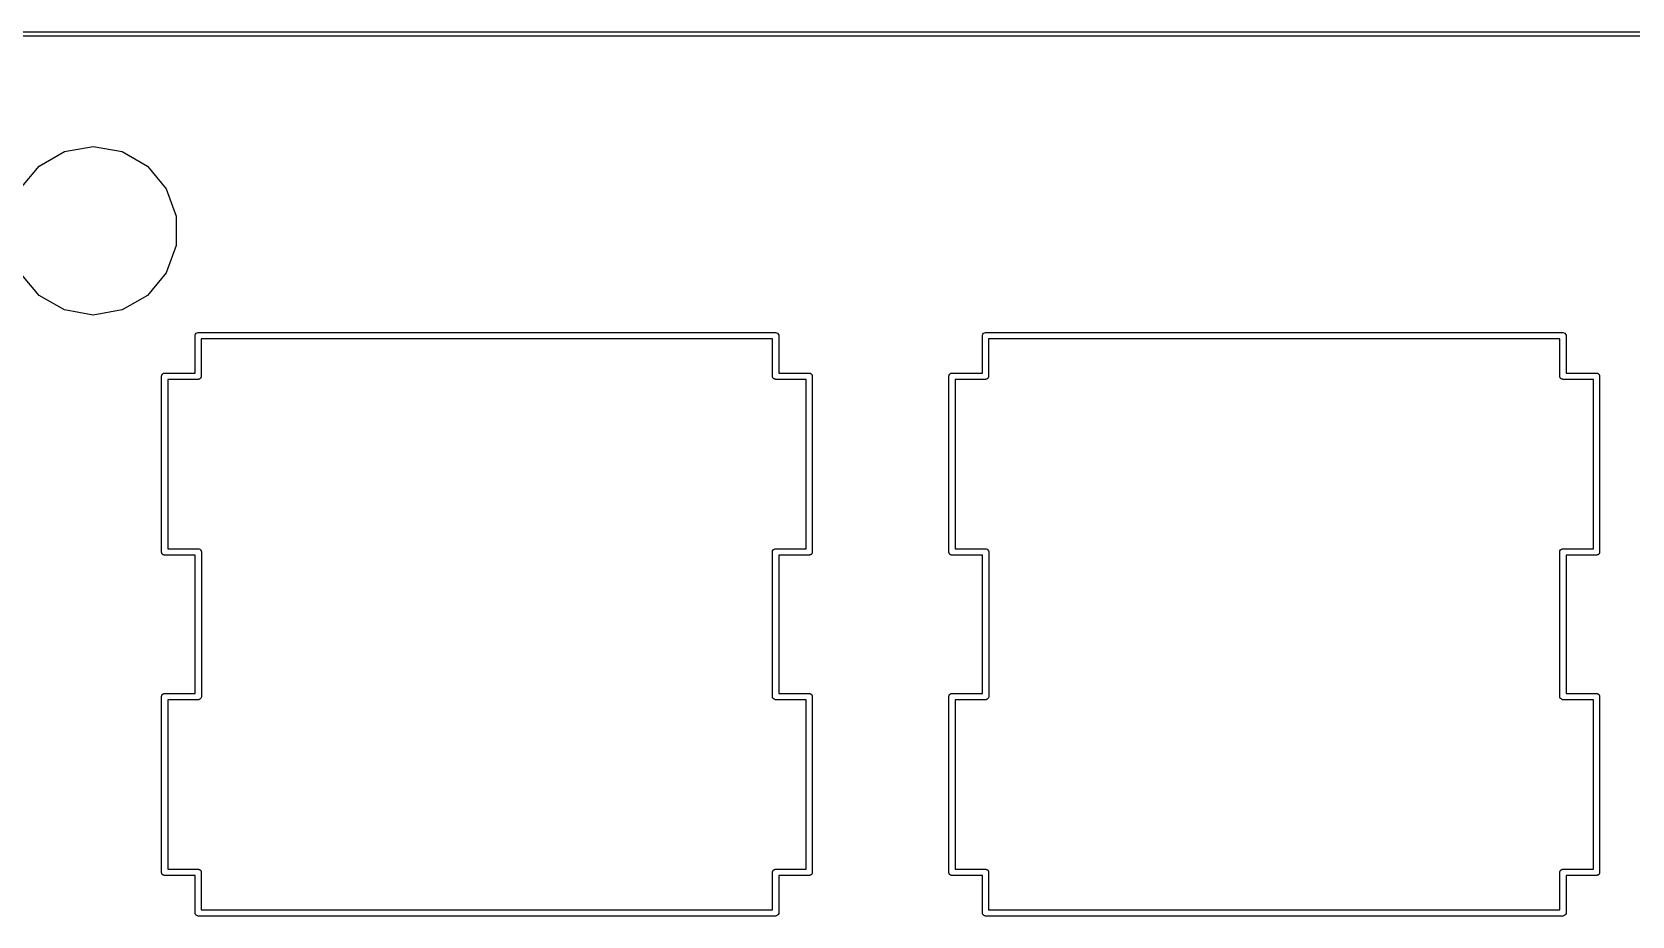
# Model space of a CAD drawing. Extents: x 24 to 395, y -191 to -67.
# Drawn here: x 255.69 to 294.41, y -88.02 to -66.62 of the extents above; entities that cross this region are included whole.
import ezdxf

# ---------------------------------------------------------------- set-up
doc = ezdxf.new("R2010")
doc.units = 0
doc.header["$MEASUREMENT"] = 0
doc.layers.add('BLACK', color=7, linetype='CONTINUOUS')

msp = doc.modelspace()

# ---------------------------------------------------------------- linework, layer by layer
at = {"layer": 'Black'}
for p, q in [((28.575, -66.625), (390.525, -66.625)), ((390.521, -66.725), (28.5772, -66.725)), ((255.864, -69.875), (256.477, -69.5208)), ((256.477, -69.5208), (257.175, -69.3977)), ((257.175, -69.3977), (257.873, -69.5208)), ((257.873, -69.5208), (258.486, -69.875)), ((255.409, -70.4176), (255.864, -69.875)), ((258.486, -69.875), (258.941, -70.4176)), ((258.941, -70.4176), (259.184, -71.0833)), ((259.184, -71.0833), (259.184, -71.7917)), ((259.184, -71.7917), (258.941, -72.4574)), ((255.864, -73), (255.409, -72.4574)), ((258.941, -72.4574), (258.486, -73)), ((256.477, -73.3542), (255.864, -73)), ((258.486, -73), (257.873, -73.3542)), ((257.175, -73.4773), (256.477, -73.3542)), ((257.873, -73.3542), (257.175, -73.4773)), ((259.64, -73.9643), (259.649, -73.9394)), ((259.649, -73.9394), (259.666, -73.9191)), ((259.666, -73.9191), (259.689, -73.9059)), ((259.689, -73.9059), (259.715, -73.9013)), ((259.715, -73.9013), (273.685, -73.9013)), ((273.685, -73.9013), (273.711, -73.9059)), ((273.711, -73.9059), (273.734, -73.9191)), ((273.734, -73.9191), (273.751, -73.9394)), ((273.751, -73.9394), (273.76, -73.9643)), ((278.69, -73.9643), (278.699, -73.9394)), ((278.699, -73.9394), (278.716, -73.9191)), ((278.716, -73.9191), (278.739, -73.9059)), ((278.739, -73.9059), (278.765, -73.9013)), ((278.765, -73.9013), (292.735, -73.9013)), ((292.735, -73.9013), (292.761, -73.9059)), ((292.761, -73.9059), (292.784, -73.9191)), ((292.784, -73.9191), (292.801, -73.9394)), ((292.801, -73.9394), (292.81, -73.9643)), ((259.64, -73.9907), (259.64, -73.9643)), ((259.64, -73.9908), (259.64, -73.9907)), ((259.64, -74.8829), (259.64, -73.9908)), ((259.79, -74.0537), (259.79, -74.9579)), ((273.61, -74.0537), (259.79, -74.0537)), ((273.61, -74.9579), (273.61, -74.0537)), ((273.76, -73.9643), (273.76, -73.9907)), ((273.76, -73.9907), (273.76, -73.9908)), ((273.76, -73.9908), (273.76, -74.8829)), ((278.69, -73.9907), (278.69, -73.9643)), ((278.69, -73.9908), (278.69, -73.9907)), ((278.69, -74.8829), (278.69, -73.9908)), ((278.84, -74.0537), (278.84, -74.9579)), ((292.66, -74.0537), (278.84, -74.0537)), ((292.66, -74.9579), (292.66, -74.0537)), ((292.81, -73.9643), (292.81, -73.9907)), ((292.81, -73.9907), (292.81, -73.9908)), ((292.81, -73.9908), (292.81, -74.8829)), ((258.827, -74.9579), (258.828, -74.9515)), ((258.827, -79.2124), (258.827, -74.9579)), ((258.828, -74.9449), (258.831, -74.9387)), ((258.828, -74.9515), (258.828, -74.9449)), ((258.831, -74.9387), (258.832, -74.9323)), ((258.832, -74.9323), (258.835, -74.9266)), ((258.835, -74.9266), (258.837, -74.9204)), ((258.837, -74.9204), (258.841, -74.9154)), ((258.841, -74.9154), (258.845, -74.9097)), ((258.845, -74.9097), (258.85, -74.9055)), ((258.85, -74.9055), (258.854, -74.9005)), ((258.854, -74.9005), (258.86, -74.8972)), ((258.86, -74.8972), (258.865, -74.893)), ((258.865, -74.893), (258.871, -74.8907)), ((258.871, -74.8907), (258.877, -74.8875)), ((258.877, -74.8875), (258.883, -74.8863)), ((258.883, -74.8863), (258.889, -74.8841)), ((258.889, -74.8841), (258.896, -74.8841)), ((258.896, -74.8841), (258.902, -74.8829)), ((258.902, -74.8829), (259.64, -74.8829)), ((259.715, -75.0329), (258.977, -75.0329)), ((258.977, -75.0329), (258.977, -79.1374)), ((259.721, -75.0318), (259.715, -75.0329)), ((259.728, -75.0318), (259.721, -75.0318)), ((259.734, -75.0296), (259.728, -75.0318)), ((259.741, -75.0284), (259.734, -75.0296)), ((259.746, -75.0251), (259.741, -75.0284)), ((259.752, -75.0229), (259.746, -75.0251)), ((259.758, -75.0187), (259.752, -75.0229)), ((259.763, -75.0154), (259.758, -75.0187)), ((259.767, -75.0104), (259.763, -75.0154)), ((259.772, -75.0061), (259.767, -75.0104)), ((259.776, -75.0005), (259.772, -75.0061)), ((259.78, -74.9954), (259.776, -75.0005)), ((259.782, -74.9893), (259.78, -74.9954)), ((259.785, -74.9836), (259.782, -74.9893)), ((259.787, -74.9771), (259.785, -74.9836)), ((259.789, -74.971), (259.787, -74.9771)), ((259.79, -74.9579), (259.789, -74.9644)), ((259.789, -74.9644), (259.789, -74.971)), ((273.611, -74.9644), (273.61, -74.9579)), ((273.611, -74.971), (273.611, -74.9644)), ((273.613, -74.9771), (273.611, -74.971)), ((273.615, -74.9836), (273.613, -74.9771)), ((273.618, -74.9893), (273.615, -74.9836)), ((273.62, -74.9954), (273.618, -74.9893)), ((273.624, -75.0005), (273.62, -74.9954)), ((273.628, -75.0061), (273.624, -75.0005)), ((273.633, -75.0104), (273.628, -75.0061)), ((273.637, -75.0154), (273.633, -75.0104)), ((273.642, -75.0187), (273.637, -75.0154)), ((273.647, -75.0229), (273.642, -75.0187)), ((273.654, -75.0251), (273.647, -75.0229)), ((273.659, -75.0284), (273.654, -75.0251)), ((273.666, -75.0296), (273.659, -75.0284)), ((273.672, -75.0318), (273.666, -75.0296)), ((273.679, -75.0318), (273.672, -75.0318)), ((273.685, -75.0329), (273.679, -75.0318)), ((274.423, -75.0329), (273.685, -75.0329)), ((273.76, -74.8829), (274.498, -74.8829)), ((274.423, -79.1374), (274.423, -75.0329)), ((274.498, -74.8829), (274.504, -74.8841)), ((274.504, -74.8841), (274.511, -74.8841)), ((274.511, -74.8841), (274.517, -74.8863)), ((274.517, -74.8863), (274.523, -74.8875)), ((274.523, -74.8875), (274.529, -74.8907)), ((274.529, -74.8907), (274.535, -74.893)), ((274.535, -74.893), (274.54, -74.8972)), ((274.54, -74.8972), (274.546, -74.9005)), ((274.546, -74.9005), (274.55, -74.9055)), ((274.55, -74.9055), (274.555, -74.9097)), ((274.555, -74.9097), (274.559, -74.9154)), ((274.559, -74.9154), (274.563, -74.9204)), ((274.563, -74.9204), (274.565, -74.9266)), ((274.565, -74.9266), (274.568, -74.9323)), ((274.568, -74.9323), (274.569, -74.9387)), ((274.569, -74.9387), (274.572, -74.9449)), ((274.572, -74.9449), (274.572, -74.9515)), ((274.572, -74.9515), (274.573, -74.9579)), ((274.573, -74.9579), (274.573, -79.2124)), ((277.877, -74.9579), (277.878, -74.9515)), ((277.877, -79.2124), (277.877, -74.9579)), ((277.878, -74.9449), (277.881, -74.9387)), ((277.878, -74.9515), (277.878, -74.9449)), ((277.881, -74.9387), (277.882, -74.9323)), ((277.882, -74.9323), (277.885, -74.9266)), ((277.885, -74.9266), (277.887, -74.9204)), ((277.887, -74.9204), (277.891, -74.9154)), ((277.891, -74.9154), (277.895, -74.9097)), ((277.895, -74.9097), (277.9, -74.9055)), ((277.9, -74.9055), (277.904, -74.9005)), ((277.904, -74.9005), (277.91, -74.8972)), ((277.91, -74.8972), (277.915, -74.893)), ((277.915, -74.893), (277.921, -74.8907)), ((277.921, -74.8907), (277.927, -74.8875)), ((277.927, -74.8875), (277.933, -74.8863)), ((277.933, -74.8863), (277.939, -74.8841)), ((277.939, -74.8841), (277.946, -74.8841)), ((277.946, -74.8841), (277.952, -74.8829)), ((277.952, -74.8829), (278.69, -74.8829)), ((278.765, -75.0329), (278.027, -75.0329)), ((278.027, -75.0329), (278.027, -79.1374)), ((278.771, -75.0318), (278.765, -75.0329)), ((278.778, -75.0318), (278.771, -75.0318)), ((278.784, -75.0296), (278.778, -75.0318)), ((278.791, -75.0284), (278.784, -75.0296)), ((278.796, -75.0251), (278.791, -75.0284)), ((278.803, -75.0229), (278.796, -75.0251)), ((278.808, -75.0187), (278.803, -75.0229)), ((278.813, -75.0154), (278.808, -75.0187)), ((278.817, -75.0104), (278.813, -75.0154)), ((278.822, -75.0061), (278.817, -75.0104)), ((278.826, -75.0005), (278.822, -75.0061)), ((278.83, -74.9954), (278.826, -75.0005)), ((278.832, -74.9893), (278.83, -74.9954)), ((278.835, -74.9836), (278.832, -74.9893)), ((278.837, -74.9771), (278.835, -74.9836)), ((278.839, -74.971), (278.837, -74.9771)), ((278.84, -74.9579), (278.839, -74.9644)), ((278.839, -74.9644), (278.839, -74.971)), ((292.661, -74.9644), (292.66, -74.9579)), ((292.661, -74.971), (292.661, -74.9644)), ((292.663, -74.9771), (292.661, -74.971)), ((292.665, -74.9836), (292.663, -74.9771)), ((292.668, -74.9893), (292.665, -74.9836)), ((292.67, -74.9954), (292.668, -74.9893)), ((292.674, -75.0005), (292.67, -74.9954)), ((292.678, -75.0061), (292.674, -75.0005)), ((292.683, -75.0104), (292.678, -75.0061)), ((292.687, -75.0154), (292.683, -75.0104)), ((292.692, -75.0187), (292.687, -75.0154)), ((292.697, -75.0229), (292.692, -75.0187)), ((292.704, -75.0251), (292.697, -75.0229)), ((292.709, -75.0284), (292.704, -75.0251)), ((292.716, -75.0296), (292.709, -75.0284)), ((292.722, -75.0318), (292.716, -75.0296)), ((292.729, -75.0318), (292.722, -75.0318)), ((292.735, -75.0329), (292.729, -75.0318)), ((293.473, -75.0329), (292.735, -75.0329)), ((292.81, -74.8829), (293.548, -74.8829)), ((293.473, -79.1374), (293.473, -75.0329)), ((293.548, -74.8829), (293.554, -74.8841)), ((293.554, -74.8841), (293.561, -74.8841)), ((293.561, -74.8841), (293.567, -74.8863)), ((293.567, -74.8863), (293.573, -74.8875)), ((293.573, -74.8875), (293.579, -74.8907)), ((293.579, -74.8907), (293.585, -74.893)), ((293.585, -74.893), (293.59, -74.8972)), ((293.59, -74.8972), (293.596, -74.9005)), ((293.596, -74.9005), (293.6, -74.9055)), ((293.6, -74.9055), (293.605, -74.9097)), ((293.605, -74.9097), (293.609, -74.9154)), ((293.609, -74.9154), (293.613, -74.9204)), ((293.613, -74.9204), (293.615, -74.9266)), ((293.615, -74.9266), (293.618, -74.9323)), ((293.618, -74.9323), (293.619, -74.9387)), ((293.619, -74.9387), (293.622, -74.9449)), ((293.622, -74.9449), (293.622, -74.9515)), ((293.622, -74.9515), (293.623, -74.9579)), ((293.623, -74.9579), (293.623, -79.2124)), ((258.828, -79.2189), (258.827, -79.2124)), ((258.828, -79.2255), (258.828, -79.2189)), ((258.831, -79.2316), (258.828, -79.2255)), ((258.832, -79.2381), (258.831, -79.2316)), ((258.835, -79.2438), (258.832, -79.2381)), ((258.837, -79.2499), (258.835, -79.2438)), ((258.841, -79.255), (258.837, -79.2499)), ((258.845, -79.2606), (258.841, -79.255)), ((258.85, -79.2649), (258.845, -79.2606)), ((258.854, -79.2699), (258.85, -79.2649)), ((258.86, -79.2732), (258.854, -79.2699)), ((258.865, -79.2774), (258.86, -79.2732)), ((258.871, -79.2796), (258.865, -79.2774)), ((258.877, -79.2829), (258.871, -79.2796)), ((258.883, -79.2841), (258.877, -79.2829)), ((258.889, -79.2863), (258.883, -79.2841)), ((258.896, -79.2863), (258.889, -79.2863)), ((258.902, -79.2874), (258.896, -79.2863)), ((259.639, -79.2874), (258.902, -79.2874)), ((258.977, -79.1374), (259.702, -79.1374)), ((259.639, -82.6376), (259.639, -79.2874)), ((259.702, -79.1374), (259.702, -79.1374)), ((259.702, -79.1374), (259.728, -79.1374)), ((259.728, -79.1374), (259.753, -79.1464)), ((259.753, -79.1464), (259.773, -79.1635)), ((259.773, -79.1635), (259.787, -79.1864)), ((259.787, -79.1864), (259.791, -79.2124)), ((259.791, -79.2124), (259.791, -82.7126)), ((273.609, -79.2124), (273.613, -79.1864)), ((273.609, -82.7126), (273.609, -79.2124)), ((273.613, -79.1864), (273.627, -79.1635)), ((273.627, -79.1635), (273.647, -79.1464)), ((273.647, -79.1464), (273.672, -79.1374)), ((273.672, -79.1374), (273.698, -79.1374)), ((273.698, -79.1374), (273.698, -79.1374)), ((273.698, -79.1374), (274.423, -79.1374)), ((274.498, -79.2874), (273.761, -79.2874)), ((273.761, -79.2874), (273.761, -82.6376)), ((274.504, -79.2863), (274.498, -79.2874)), ((274.511, -79.2863), (274.504, -79.2863)), ((274.517, -79.2841), (274.511, -79.2863)), ((274.523, -79.2829), (274.517, -79.2841)), ((274.529, -79.2796), (274.523, -79.2829)), ((274.535, -79.2774), (274.529, -79.2796)), ((274.54, -79.2732), (274.535, -79.2774)), ((274.546, -79.2699), (274.54, -79.2732)), ((274.55, -79.2649), (274.546, -79.2699)), ((274.555, -79.2606), (274.55, -79.2649)), ((274.559, -79.255), (274.555, -79.2606)), ((274.563, -79.2499), (274.559, -79.255)), ((274.565, -79.2438), (274.563, -79.2499)), ((274.568, -79.2381), (274.565, -79.2438)), ((274.569, -79.2316), (274.568, -79.2381)), ((274.572, -79.2255), (274.569, -79.2316)), ((274.573, -79.2124), (274.572, -79.2189)), ((274.572, -79.2189), (274.572, -79.2255)), ((277.878, -79.2189), (277.877, -79.2124)), ((277.878, -79.2255), (277.878, -79.2189)), ((277.881, -79.2316), (277.878, -79.2255)), ((277.882, -79.2381), (277.881, -79.2316)), ((277.885, -79.2438), (277.882, -79.2381)), ((277.887, -79.2499), (277.885, -79.2438)), ((277.891, -79.255), (277.887, -79.2499)), ((277.895, -79.2606), (277.891, -79.255)), ((277.9, -79.2649), (277.895, -79.2606)), ((277.904, -79.2699), (277.9, -79.2649)), ((277.91, -79.2732), (277.904, -79.2699)), ((277.915, -79.2774), (277.91, -79.2732)), ((277.921, -79.2796), (277.915, -79.2774)), ((277.927, -79.2829), (277.921, -79.2796)), ((277.933, -79.2841), (277.927, -79.2829)), ((277.939, -79.2863), (277.933, -79.2841)), ((277.946, -79.2863), (277.939, -79.2863)), ((277.952, -79.2874), (277.946, -79.2863)), ((278.689, -79.2874), (277.952, -79.2874)), ((278.027, -79.1374), (278.752, -79.1374)), ((278.689, -82.6376), (278.689, -79.2874)), ((278.752, -79.1374), (278.752, -79.1374)), ((278.752, -79.1374), (278.778, -79.1374)), ((278.778, -79.1374), (278.803, -79.1464)), ((278.803, -79.1464), (278.823, -79.1635)), ((278.823, -79.1635), (278.837, -79.1864)), ((278.837, -79.1864), (278.841, -79.2124)), ((278.841, -79.2124), (278.841, -82.7126)), ((292.659, -79.2124), (292.663, -79.1864)), ((292.659, -82.7126), (292.659, -79.2124)), ((292.663, -79.1864), (292.677, -79.1635)), ((292.677, -79.1635), (292.697, -79.1464)), ((292.697, -79.1464), (292.722, -79.1374)), ((292.722, -79.1374), (292.748, -79.1374)), ((292.748, -79.1374), (292.748, -79.1374)), ((292.748, -79.1374), (293.473, -79.1374)), ((293.548, -79.2874), (292.811, -79.2874)), ((292.811, -79.2874), (292.811, -82.6376)), ((293.554, -79.2863), (293.548, -79.2874)), ((293.561, -79.2863), (293.554, -79.2863)), ((293.567, -79.2841), (293.561, -79.2863)), ((293.573, -79.2829), (293.567, -79.2841)), ((293.579, -79.2796), (293.573, -79.2829)), ((293.585, -79.2774), (293.579, -79.2796)), ((293.59, -79.2732), (293.585, -79.2774)), ((293.596, -79.2699), (293.59, -79.2732)), ((293.6, -79.2649), (293.596, -79.2699)), ((293.605, -79.2606), (293.6, -79.2649)), ((293.609, -79.255), (293.605, -79.2606)), ((293.613, -79.2499), (293.609, -79.255)), ((293.615, -79.2438), (293.613, -79.2499)), ((293.618, -79.2381), (293.615, -79.2438)), ((293.619, -79.2316), (293.618, -79.2381)), ((293.622, -79.2255), (293.619, -79.2316)), ((293.623, -79.2124), (293.622, -79.2189)), ((293.622, -79.2189), (293.622, -79.2255)), ((258.827, -82.7126), (258.828, -82.7061)), ((258.827, -86.9671), (258.827, -82.7126)), ((258.828, -82.6995), (258.831, -82.6934)), ((258.828, -82.7061), (258.828, -82.6995)), ((258.831, -82.6934), (258.832, -82.6869)), ((258.832, -82.6869), (258.835, -82.6812)), ((258.835, -82.6812), (258.837, -82.6751)), ((258.837, -82.6751), (258.841, -82.67)), ((258.841, -82.67), (258.845, -82.6644)), ((258.845, -82.6644), (258.85, -82.6601)), ((258.85, -82.6601), (258.854, -82.6551)), ((258.854, -82.6551), (258.86, -82.6518)), ((258.86, -82.6518), (258.865, -82.6476)), ((258.865, -82.6476), (258.871, -82.6454)), ((258.871, -82.6454), (258.877, -82.6421)), ((258.877, -82.6421), (258.883, -82.6409)), ((258.883, -82.6409), (258.889, -82.6387)), ((258.889, -82.6387), (258.896, -82.6387)), ((258.896, -82.6387), (258.902, -82.6376)), ((258.902, -82.6376), (259.639, -82.6376)), ((259.702, -82.7876), (258.977, -82.7876)), ((258.977, -82.7876), (258.977, -86.8921)), ((259.728, -82.7876), (259.702, -82.7876)), ((259.702, -82.7876), (259.702, -82.7876)), ((259.753, -82.7786), (259.728, -82.7876)), ((259.773, -82.7615), (259.753, -82.7786)), ((259.787, -82.7386), (259.773, -82.7615)), ((259.791, -82.7126), (259.787, -82.7386)), ((273.613, -82.7386), (273.609, -82.7126)), ((273.627, -82.7615), (273.613, -82.7386)), ((273.647, -82.7786), (273.627, -82.7615)), ((273.672, -82.7876), (273.647, -82.7786)), ((273.698, -82.7876), (273.672, -82.7876)), ((274.423, -82.7876), (273.698, -82.7876)), ((273.698, -82.7876), (273.698, -82.7876)), ((273.761, -82.6376), (274.498, -82.6376)), ((274.423, -86.8921), (274.423, -82.7876)), ((274.498, -82.6376), (274.504, -82.6387)), ((274.504, -82.6387), (274.511, -82.6387)), ((274.511, -82.6387), (274.517, -82.6409)), ((274.517, -82.6409), (274.523, -82.6421)), ((274.523, -82.6421), (274.529, -82.6454)), ((274.529, -82.6454), (274.535, -82.6476)), ((274.535, -82.6476), (274.54, -82.6518)), ((274.54, -82.6518), (274.546, -82.6551)), ((274.546, -82.6551), (274.55, -82.6601)), ((274.55, -82.6601), (274.555, -82.6644)), ((274.555, -82.6644), (274.559, -82.67)), ((274.559, -82.67), (274.563, -82.6751)), ((274.563, -82.6751), (274.565, -82.6812)), ((274.565, -82.6812), (274.568, -82.6869)), ((274.568, -82.6869), (274.569, -82.6934)), ((274.569, -82.6934), (274.572, -82.6995)), ((274.572, -82.6995), (274.572, -82.7061)), ((274.572, -82.7061), (274.573, -82.7126)), ((274.573, -82.7126), (274.573, -86.9671)), ((277.877, -82.7126), (277.878, -82.7061)), ((277.877, -86.9671), (277.877, -82.7126)), ((277.878, -82.6995), (277.881, -82.6934)), ((277.878, -82.7061), (277.878, -82.6995)), ((277.881, -82.6934), (277.882, -82.6869)), ((277.882, -82.6869), (277.885, -82.6812)), ((277.885, -82.6812), (277.887, -82.6751)), ((277.887, -82.6751), (277.891, -82.67)), ((277.891, -82.67), (277.895, -82.6644)), ((277.895, -82.6644), (277.9, -82.6601)), ((277.9, -82.6601), (277.904, -82.6551)), ((277.904, -82.6551), (277.91, -82.6518)), ((277.91, -82.6518), (277.915, -82.6476)), ((277.915, -82.6476), (277.921, -82.6454)), ((277.921, -82.6454), (277.927, -82.6421)), ((277.927, -82.6421), (277.933, -82.6409)), ((277.933, -82.6409), (277.939, -82.6387)), ((277.939, -82.6387), (277.946, -82.6387)), ((277.946, -82.6387), (277.952, -82.6376)), ((277.952, -82.6376), (278.689, -82.6376)), ((278.752, -82.7876), (278.027, -82.7876)), ((278.027, -82.7876), (278.027, -86.8921)), ((278.778, -82.7876), (278.752, -82.7876)), ((278.752, -82.7876), (278.752, -82.7876)), ((278.803, -82.7786), (278.778, -82.7876)), ((278.823, -82.7615), (278.803, -82.7786)), ((278.837, -82.7386), (278.823, -82.7615)), ((278.841, -82.7126), (278.837, -82.7386)), ((292.663, -82.7386), (292.659, -82.7126)), ((292.677, -82.7615), (292.663, -82.7386)), ((292.697, -82.7786), (292.677, -82.7615)), ((292.722, -82.7876), (292.697, -82.7786)), ((292.748, -82.7876), (292.722, -82.7876)), ((293.473, -82.7876), (292.748, -82.7876)), ((292.748, -82.7876), (292.748, -82.7876)), ((292.811, -82.6376), (293.548, -82.6376)), ((293.473, -86.8921), (293.473, -82.7876)), ((293.548, -82.6376), (293.554, -82.6387)), ((293.554, -82.6387), (293.561, -82.6387)), ((293.561, -82.6387), (293.567, -82.6409)), ((293.567, -82.6409), (293.573, -82.6421)), ((293.573, -82.6421), (293.579, -82.6454)), ((293.579, -82.6454), (293.585, -82.6476)), ((293.585, -82.6476), (293.59, -82.6518)), ((293.59, -82.6518), (293.596, -82.6551)), ((293.596, -82.6551), (293.6, -82.6601)), ((293.6, -82.6601), (293.605, -82.6644)), ((293.605, -82.6644), (293.609, -82.67)), ((293.609, -82.67), (293.613, -82.6751)), ((293.613, -82.6751), (293.615, -82.6812)), ((293.615, -82.6812), (293.618, -82.6869)), ((293.618, -82.6869), (293.619, -82.6934)), ((293.619, -82.6934), (293.622, -82.6995)), ((293.622, -82.6995), (293.622, -82.7061)), ((293.622, -82.7061), (293.623, -82.7126)), ((293.623, -82.7126), (293.623, -86.9671)), ((258.828, -86.9735), (258.827, -86.9671)), ((258.828, -86.9801), (258.828, -86.9735)), ((258.831, -86.9863), (258.828, -86.9801)), ((258.832, -86.9927), (258.831, -86.9863)), ((258.835, -86.9984), (258.832, -86.9927)), ((258.837, -87.0046), (258.835, -86.9984)), ((258.841, -87.0096), (258.837, -87.0046)), ((258.845, -87.0153), (258.841, -87.0096)), ((258.85, -87.0195), (258.845, -87.0153)), ((258.854, -87.0245), (258.85, -87.0195)), ((258.86, -87.0278), (258.854, -87.0245)), ((258.865, -87.032), (258.86, -87.0278)), ((258.871, -87.0343), (258.865, -87.032)), ((258.877, -87.0375), (258.871, -87.0343)), ((258.883, -87.0387), (258.877, -87.0375)), ((258.889, -87.0409), (258.883, -87.0387)), ((258.896, -87.0409), (258.889, -87.0409)), ((258.902, -87.0421), (258.896, -87.0409)), ((259.64, -87.0421), (258.902, -87.0421)), ((258.977, -86.8921), (259.715, -86.8921)), ((259.64, -87.9342), (259.64, -87.0421)), ((259.715, -86.8921), (259.721, -86.8932)), ((259.721, -86.8932), (259.728, -86.8932)), ((259.728, -86.8932), (259.734, -86.8954)), ((259.734, -86.8954), (259.741, -86.8966)), ((259.741, -86.8966), (259.746, -86.8999)), ((259.746, -86.8999), (259.752, -86.9021)), ((259.752, -86.9021), (259.758, -86.9063)), ((259.758, -86.9063), (259.763, -86.9096)), ((259.763, -86.9096), (259.767, -86.9146)), ((259.767, -86.9146), (259.772, -86.9189)), ((259.772, -86.9189), (259.776, -86.9245)), ((259.776, -86.9245), (259.78, -86.9296)), ((259.78, -86.9296), (259.782, -86.9357)), ((259.782, -86.9357), (259.785, -86.9414)), ((259.785, -86.9414), (259.787, -86.9479)), ((259.787, -86.9479), (259.789, -86.954)), ((259.789, -86.954), (259.789, -86.9606)), ((259.789, -86.9606), (259.79, -86.9671)), ((259.79, -86.9671), (259.79, -87.8713)), ((273.61, -86.9671), (273.611, -86.9606)), ((273.61, -87.8713), (273.61, -86.9671)), ((273.611, -86.954), (273.613, -86.9479)), ((273.611, -86.9606), (273.611, -86.954)), ((273.613, -86.9479), (273.615, -86.9414)), ((273.615, -86.9414), (273.618, -86.9357)), ((273.618, -86.9357), (273.62, -86.9296)), ((273.62, -86.9296), (273.624, -86.9245)), ((273.624, -86.9245), (273.628, -86.9189)), ((273.628, -86.9189), (273.633, -86.9146)), ((273.633, -86.9146), (273.637, -86.9096)), ((273.637, -86.9096), (273.642, -86.9063)), ((273.642, -86.9063), (273.647, -86.9021)), ((273.647, -86.9021), (273.654, -86.8999)), ((273.654, -86.8999), (273.659, -86.8966)), ((273.659, -86.8966), (273.666, -86.8954)), ((273.666, -86.8954), (273.672, -86.8932)), ((273.672, -86.8932), (273.679, -86.8932)), ((273.679, -86.8932), (273.685, -86.8921)), ((273.685, -86.8921), (274.423, -86.8921)), ((274.498, -87.0421), (273.76, -87.0421)), ((273.76, -87.0421), (273.76, -87.9342)), ((274.504, -87.0409), (274.498, -87.0421)), ((274.511, -87.0409), (274.504, -87.0409)), ((274.517, -87.0387), (274.511, -87.0409)), ((274.523, -87.0375), (274.517, -87.0387)), ((274.529, -87.0343), (274.523, -87.0375)), ((274.535, -87.032), (274.529, -87.0343)), ((274.54, -87.0278), (274.535, -87.032)), ((274.546, -87.0245), (274.54, -87.0278)), ((274.55, -87.0195), (274.546, -87.0245)), ((274.555, -87.0153), (274.55, -87.0195)), ((274.559, -87.0096), (274.555, -87.0153)), ((274.563, -87.0046), (274.559, -87.0096)), ((274.565, -86.9984), (274.563, -87.0046)), ((274.568, -86.9927), (274.565, -86.9984)), ((274.569, -86.9863), (274.568, -86.9927)), ((274.572, -86.9801), (274.569, -86.9863)), ((274.573, -86.9671), (274.572, -86.9735)), ((274.572, -86.9735), (274.572, -86.9801)), ((277.878, -86.9735), (277.877, -86.9671)), ((277.878, -86.9801), (277.878, -86.9735)), ((277.881, -86.9863), (277.878, -86.9801)), ((277.882, -86.9927), (277.881, -86.9863)), ((277.885, -86.9984), (277.882, -86.9927)), ((277.887, -87.0046), (277.885, -86.9984)), ((277.891, -87.0096), (277.887, -87.0046)), ((277.895, -87.0153), (277.891, -87.0096)), ((277.9, -87.0195), (277.895, -87.0153)), ((277.904, -87.0245), (277.9, -87.0195)), ((277.91, -87.0278), (277.904, -87.0245)), ((277.915, -87.032), (277.91, -87.0278)), ((277.921, -87.0343), (277.915, -87.032)), ((277.927, -87.0375), (277.921, -87.0343)), ((277.933, -87.0387), (277.927, -87.0375)), ((277.939, -87.0409), (277.933, -87.0387)), ((277.946, -87.0409), (277.939, -87.0409)), ((277.952, -87.0421), (277.946, -87.0409)), ((278.69, -87.0421), (277.952, -87.0421)), ((278.027, -86.8921), (278.765, -86.8921)), ((278.69, -87.9342), (278.69, -87.0421)), ((278.765, -86.8921), (278.771, -86.8932)), ((278.771, -86.8932), (278.778, -86.8932)), ((278.778, -86.8932), (278.784, -86.8954)), ((278.784, -86.8954), (278.791, -86.8966)), ((278.791, -86.8966), (278.796, -86.8999)), ((278.796, -86.8999), (278.803, -86.9021)), ((278.803, -86.9021), (278.808, -86.9063)), ((278.808, -86.9063), (278.813, -86.9096)), ((278.813, -86.9096), (278.817, -86.9146)), ((278.817, -86.9146), (278.822, -86.9189)), ((278.822, -86.9189), (278.826, -86.9245)), ((278.826, -86.9245), (278.83, -86.9296)), ((278.83, -86.9296), (278.832, -86.9357)), ((278.832, -86.9357), (278.835, -86.9414)), ((278.835, -86.9414), (278.837, -86.9479)), ((278.837, -86.9479), (278.839, -86.954)), ((278.839, -86.954), (278.839, -86.9606)), ((278.839, -86.9606), (278.84, -86.9671)), ((278.84, -86.9671), (278.84, -87.8713)), ((292.66, -86.9671), (292.661, -86.9606)), ((292.66, -87.8713), (292.66, -86.9671)), ((292.661, -86.954), (292.663, -86.9479)), ((292.661, -86.9606), (292.661, -86.954)), ((292.663, -86.9479), (292.665, -86.9414)), ((292.665, -86.9414), (292.668, -86.9357)), ((292.668, -86.9357), (292.67, -86.9296)), ((292.67, -86.9296), (292.674, -86.9245)), ((292.674, -86.9245), (292.678, -86.9189)), ((292.678, -86.9189), (292.683, -86.9146)), ((292.683, -86.9146), (292.687, -86.9096)), ((292.687, -86.9096), (292.692, -86.9063)), ((292.692, -86.9063), (292.697, -86.9021)), ((292.697, -86.9021), (292.704, -86.8999)), ((292.704, -86.8999), (292.709, -86.8966)), ((292.709, -86.8966), (292.716, -86.8954)), ((292.716, -86.8954), (292.722, -86.8932)), ((292.722, -86.8932), (292.729, -86.8932)), ((292.729, -86.8932), (292.735, -86.8921)), ((292.735, -86.8921), (293.473, -86.8921)), ((293.548, -87.0421), (292.81, -87.0421)), ((292.81, -87.0421), (292.81, -87.9342)), ((293.554, -87.0409), (293.548, -87.0421)), ((293.561, -87.0409), (293.554, -87.0409)), ((293.567, -87.0387), (293.561, -87.0409)), ((293.573, -87.0375), (293.567, -87.0387)), ((293.579, -87.0343), (293.573, -87.0375)), ((293.585, -87.032), (293.579, -87.0343)), ((293.59, -87.0278), (293.585, -87.032)), ((293.596, -87.0245), (293.59, -87.0278)), ((293.6, -87.0195), (293.596, -87.0245)), ((293.605, -87.0153), (293.6, -87.0195)), ((293.609, -87.0096), (293.605, -87.0153)), ((293.613, -87.0046), (293.609, -87.0096)), ((293.615, -86.9984), (293.613, -87.0046)), ((293.618, -86.9927), (293.615, -86.9984)), ((293.619, -86.9863), (293.618, -86.9927)), ((293.622, -86.9801), (293.619, -86.9863)), ((293.623, -86.9671), (293.622, -86.9735)), ((293.622, -86.9735), (293.622, -86.9801)), ((259.79, -87.8713), (273.61, -87.8713)), ((278.84, -87.8713), (292.66, -87.8713)), ((259.64, -87.9343), (259.64, -87.9342)), ((259.64, -87.9607), (259.64, -87.9343)), ((259.649, -87.9856), (259.64, -87.9607)), ((259.666, -88.0059), (259.649, -87.9856)), ((259.689, -88.0191), (259.666, -88.0059)), ((259.715, -88.0237), (259.689, -88.0191)), ((273.685, -88.0237), (259.715, -88.0237)), ((273.711, -88.0191), (273.685, -88.0237)), ((273.734, -88.0059), (273.711, -88.0191)), ((273.751, -87.9856), (273.734, -88.0059)), ((273.76, -87.9607), (273.751, -87.9856)), ((273.76, -87.9342), (273.76, -87.9343)), ((273.76, -87.9343), (273.76, -87.9607)), ((278.69, -87.9343), (278.69, -87.9342)), ((278.69, -87.9607), (278.69, -87.9343)), ((278.699, -87.9856), (278.69, -87.9607)), ((278.716, -88.0059), (278.699, -87.9856)), ((278.739, -88.0191), (278.716, -88.0059)), ((278.765, -88.0237), (278.739, -88.0191)), ((292.735, -88.0237), (278.765, -88.0237)), ((292.761, -88.0191), (292.735, -88.0237)), ((292.784, -88.0059), (292.761, -88.0191)), ((292.801, -87.9856), (292.784, -88.0059)), ((292.81, -87.9607), (292.801, -87.9856)), ((292.81, -87.9342), (292.81, -87.9343)), ((292.81, -87.9343), (292.81, -87.9607))]:
    msp.add_line(p, q, dxfattribs=at)

doc.saveas('drawing.dxf')
